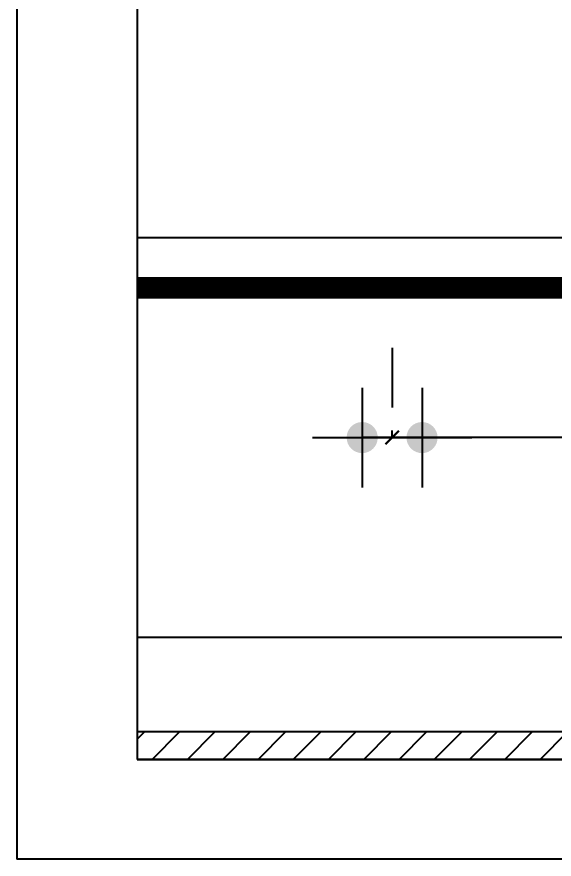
# Model space of a CAD drawing. Header units: inches. Extents: x 4138 to 127072, y -26315 to 43858.
# Drawn here: x 60622 to 61699, y 9143 to 10831 of the extents above; entities that cross this region are included whole.
import ezdxf

# ---------------------------------------------------------------- set-up
doc = ezdxf.new("R2010")
doc.units = ezdxf.units.IN
doc.header["$LTSCALE"] = 50
doc.header["$MEASUREMENT"] = 0
doc.linetypes.add('HID', pattern=[2.3, 1.5, -0.8])
for name, color, linetype in [('0-LINE', 7, 'Continuous'), ('02-WAL', 2, 'Continuous'), ('03-WAL NEW', 3, 'Continuous'), ('06-LIGHT', 4, 'Continuous'), ('07-DIM', 5, 'Continuous')]:
    doc.layers.add(name, color=color, linetype=linetype)
doc.styles.add('YOURNAME', font='HY울릉도M.TTF')
doc.dimstyles.new('YOURNAME-60', dxfattribs={"dimscale": 60, "dimtxt": 1.8, "dimasz": 0.9, "dimexe": 1, "dimexo": 3, "dimgap": 0.7, "dimtad": 1, "dimdec": 0, "dimzin": 0, "dimdsep": 46, "dimtxsty": 'YOURNAME', "dimblk": 'ARCHTICK', "dimcen": 0, "dimclrd": 1, "dimclre": 1, "dimclrt": 7, "dimadec": 0, "dimazin": 0, "dimtfac": 1, "dimtdec": 0, "dimtix": 1, "dimtmove": 2, "dimatfit": 3, "dimldrblk": 'ARCHTICK', "dimfxl": 1, "dimtolj": 1, "dimtzin": 0, "dimarcsym": 0})

# ---------------------------------------------------------------- blocks, each defined once
blk = doc.blocks.new('2DLSCL')
h = blk.add_hatch(color=256)
h.dxf.hatch_style = 1
edge = h.paths.add_edge_path()
edge.add_arc((36127.3, 44397.2), 26, 0, 360, ccw=False)
h = blk.add_hatch(color=256)
h.dxf.hatch_style = 1
edge = h.paths.add_edge_path()
edge.add_arc((36227.3, 44397.2), 26, 0, 360, ccw=False)
at = {"color": 1, "linetype": 'Continuous'}
for p, q in [((36127.3, 44480.5), (36127.3, 44313.9)), ((36227.3, 44480.5), (36227.3, 44313.9)), ((36210.6, 44397.2), (36044, 44397.2)), ((36310.6, 44397.2), (36144, 44397.2))]:
    blk.add_line(p, q, dxfattribs=at)
blk.add_lwpolyline([(36127.3, 44397.2), (36227.3, 44397.2), (36177.3, 44397.2), (36177.3, 44408.9)], dxfattribs=at)
blk = doc.blocks.new('FLOOR')
at = {"layer": '02-WAL'}
for p, q in [((38877.7, 42404.3), (38877.7, 35504.3)), ((39118.7, 40409.3), (39118.7, 35704.3)), ((42782.7, 35704.3), (39118.7, 35704.3)), ((42782.7, 35504.3), (38877.7, 35504.3))]:
    blk.add_line(p, q, dxfattribs=at)
blk = doc.blocks.new('ERER')
at = {"layer": '03-WAL NEW'}
h = blk.add_hatch(dxfattribs=at)
h.set_pattern_fill('_USER', color=256, scale=50, angle=45, pattern_type=0)
h.set_pattern_definition([(45, (-3899, -17902), (-35.35534, 35.35534), [])])
h.paths.add_polyline_path([(64918.7, 17284.3), (65782.7, 17284.3), (65782.7, 17339.3), (64918.7, 17339.3)])
blk.add_lwpolyline([(64918.7, 17284.3), (65782.7, 17284.3), (65782.7, 17339.3), (64918.7, 17339.3)], close=True, dxfattribs=at)
blk.add_lwpolyline([(68582.7, 17339.3), (65118.7, 17339.3)], dxfattribs=at)
blk.add_blockref('FLOOR', (25800, -18420))
blk = doc.blocks.new('_ARCHTICK')
at = {"color": 0, "linetype": 'ByBlock', "const_width": 0.075}
blk.add_lwpolyline([(-0.25, -0.25), (0.25, 0.25)], dxfattribs=at)
blk = doc.blocks.new('*D478')
at = {"layer": '07-DIM', "color": 1, "lineweight": -2, "transparency": 16777216}
for p, q in [((61374.4, 10168), (61374.4, 10048)), ((62674.4, 10168), (62674.4, 10048)), ((62674.4, 9988), (61374.4, 9988))]:
    blk.add_line(p, q, dxfattribs=at)
at = {"layer": 'Defpoints', "color": 0, "transparency": 16777216}
for p in [(61374.4, 9988), (61374.4, 9988), (62674.4, 9988)]:
    blk.add_point(p, dxfattribs=at)
at = {"layer": '07-DIM', "color": 1, "lineweight": -2, "transparency": 16777216, "xscale": 54, "yscale": 54, "zscale": 54, "rotation": 180}
blk.add_blockref('_ARCHTICK', (61374.4, 9988), dxfattribs=at)
at = {"layer": '07-DIM', "color": 1, "lineweight": -2, "transparency": 16777216, "xscale": 54, "yscale": 54, "zscale": 54}
blk.add_blockref('_ARCHTICK', (62674.4, 9988), dxfattribs=at)
at = {"layer": '07-DIM', "color": 7, "transparency": 16777216, "insert": (62024.4, 10086.1), "char_height": 108, "attachment_point": 5, "style": 'YOURNAME'}
blk.add_mtext('\\A1;1300', dxfattribs=at)

msp = doc.modelspace()

# ---------------------------------------------------------------- linework, layer by layer
at = {"layer": '06-LIGHT'}
msp.add_line((60862.9, 9588), (64526.9, 9588), dxfattribs=at)
msp.add_lwpolyline([(64526.9, 10388), (60862.9, 10388)], dxfattribs=at)
at = {"layer": '06-LIGHT', "color": 10, "linetype": 'HID', "const_width": 43.2}
msp.add_lwpolyline([(60862.9, 10288), (64526.9, 10288)], dxfattribs=at)

# ---------------------------------------------------------------- block references
at = {"layer": '0-LINE'}
msp.add_blockref('ERER', (-4055.8, -7941.3), dxfattribs=at)
at = {"layer": '06-LIGHT', "xscale": -1.2, "yscale": 1.2, "zscale": 1.2}
msp.add_blockref('2DLSCL', (104787.2, -43288.7), dxfattribs=at)

# ---------------------------------------------------------------- dimensions: what is measured, and where the dimension line sits
at = {"layer": '07-DIM'}
dim = msp.add_linear_dim(base=(61374.4, 9988), p1=(62674.4, 9988), p2=(61374.4, 9988), dimstyle='YOURNAME-60', dxfattribs=at)
dim.commit()
dim.dimension.update_dxf_attribs({"geometry": '*D478', "text_midpoint": (62024.4, 10086.1)})

doc.saveas('drawing.dxf')
